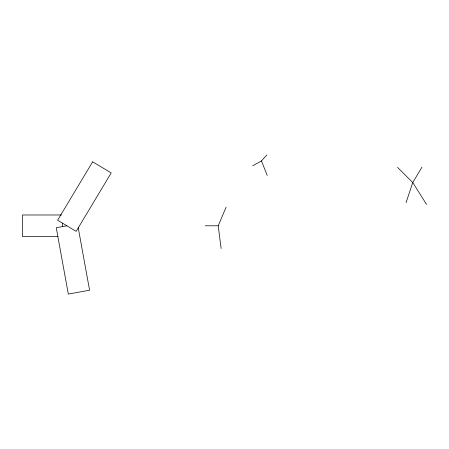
<?xml version="1.0" encoding="UTF-8"?>
<svg xmlns="http://www.w3.org/2000/svg" width="449" height="449" viewBox="0 0 449 449"><rect width="100%" height="100%" fill="white"/><g stroke="black" fill="none" stroke-linecap="round" stroke-linejoin="round"><path stroke-width="0.67" d="M406.064 202.622L412.754 182.552L421.981 167.135M221.127 248.516L218.203 225.791L226.088 207.197M252.703 165.821L261.436 160.938L266.874 154.922M66.884 225.791L56.248 227.722L68.315 294.078L89.581 290.211L78.244 227.862M61.519 214.981L22.45 214.981L22.45 236.595L58.016 236.595M205.148 225.791L218.203 225.791M397.606 167.41L412.754 182.552L426.55 204.385M261.436 160.938L267.239 175.452M62.411 223.102L62.411 226.605M92.662 161.814L57.618 220.229L76.15 231.347L111.2 172.932L92.662 161.814"/></g></svg>
